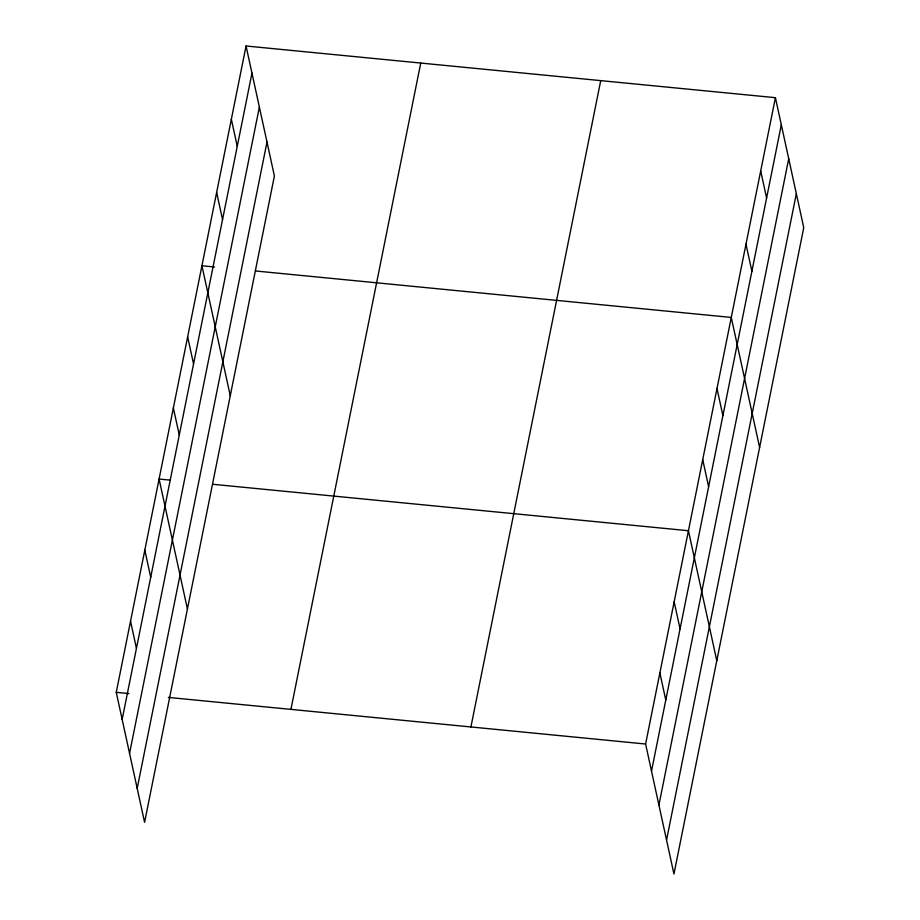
<?xml version="1.0" encoding="UTF-8"?>
<svg xmlns="http://www.w3.org/2000/svg" width="920" height="920" viewBox="0 0 920 920"><rect width="100%" height="100%" fill="white"/><g stroke="black" fill="none" stroke-linecap="round" stroke-linejoin="round"><path stroke-width="1.38" d="M246.054 46L274.401 175.984L144.589 822.319L116.253 692.334L246.054 46L775.41 97.681L803.746 227.665L673.946 874L645.598 744.015L775.41 97.681M122.164 719.428L251.965 73.094M129.559 753.388L259.371 107.053M137.195 788.371L266.995 142.036M290.938 709.389L420.739 63.054M470.913 726.961L600.726 80.626M651.509 771.109L781.31 124.775M658.915 805.057L788.716 158.723M666.54 840.04L796.341 193.717M214.601 266.995L201.928 265.753L230.264 395.738M255.461 270.974L731.273 317.434L759.609 447.419M170.361 480.148L159.091 479.044L187.427 609.029M212.623 484.265L688.436 530.725L716.783 660.709M116.253 692.334L128.926 693.577M168.371 697.418L645.598 744.015M760.69 170.924L766.601 198.018M745.982 244.179L751.893 271.273M716.99 388.527L722.901 415.621M702.719 459.62L708.619 486.714M674.153 601.818L680.064 628.912M659.881 672.911L665.781 700.005M231.345 119.255L237.256 146.349M216.637 192.498L222.548 219.592M187.645 336.846L193.556 363.94M173.362 407.951L179.273 435.045M144.808 550.137L150.719 577.231M130.536 621.241L136.436 648.335"/></g></svg>
